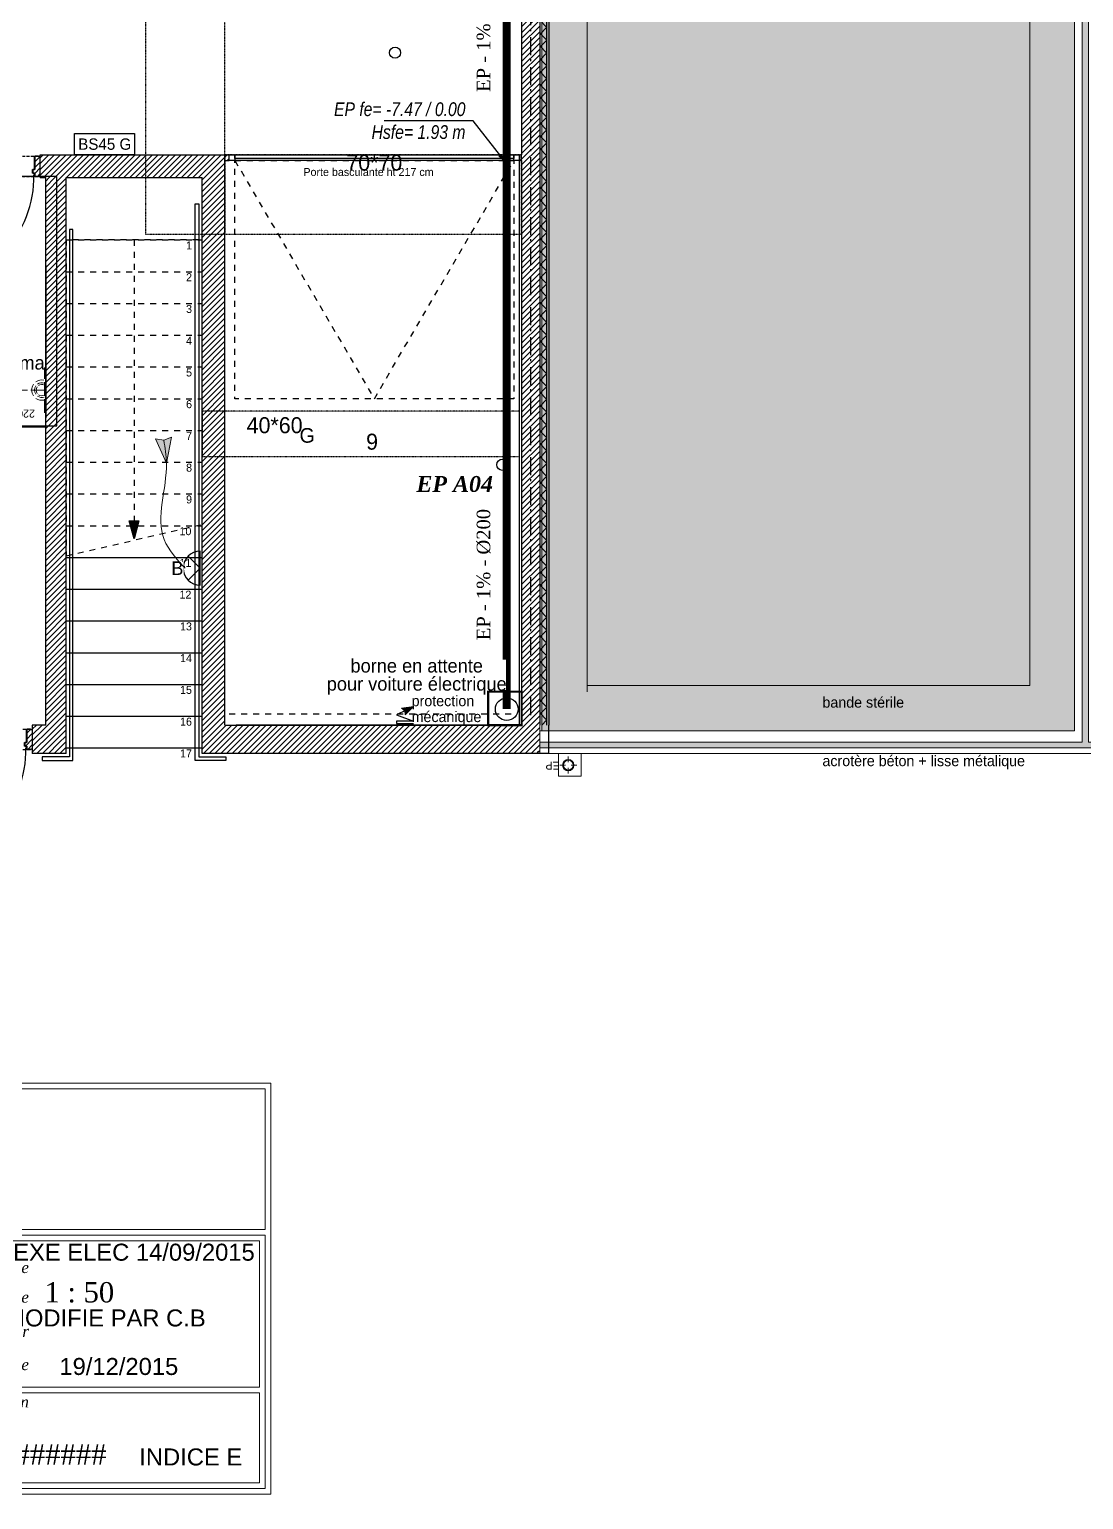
# Model space of a CAD drawing. Header units: centimetres. Extents: x 2191 to 12545, y -680 to 18662.
# Drawn here: x 6549 to 7479, y 7402 to 8699 of the extents above; entities that cross this region are included whole.
import ezdxf

# ---------------------------------------------------------------- set-up
doc = ezdxf.new("R2010")
doc.units = ezdxf.units.CM
for name, pattern in [('ACAD_ISO02W100', [15, 12, -3]), ('prlm_ep', [2.5, 1.25, -0.25, 0.25, -0.25, 0.25, -0.25]), ('Style de ligne -1', [0.41664, 0.20828, -0.20836]), ('Style de ligne -13', [0.147638, 0.098425, -0.049213]), ('Style de ligne -5', [0.20828, 0.069425, -0.138855]), ('Style de ligne -6', [1.04164, 0.625, -0.20828, 0.06943, -0.13893]), ('VW-01', [0.41656, 0.20828, -0.20828])]:
    doc.linetypes.add(name, pattern=pattern)
for name, color, linetype, lineweight in [('B BATI-structure', 40, 'VW-01', 30), ('prlm-ELEC-CFO', 1, 'Continuous', 25), ('prlm-ELEC-SSI', 6, 'Continuous', 25), ('prlm-ZCARTOUCHE', 181, 'Continuous', 13)]:
    doc.layers.add(name, color=color, linetype=linetype, lineweight=lineweight)
for name, color, linetype in [('B GÈnÈral_Hatch', 252, 'Continuous'), ('B Général', 252, 'Continuous'), ('C ANNOTATIONS-axes horizontaux', 252, 'Style de ligne -1'), ('C ANNOTATIONS-niveaux', 252, 'Continuous'), ('C ANNOTATIONS-PMR', 252, 'Style de ligne -5'), ('C ANNOTATIONS-prestations', 252, 'Continuous'), ('prlm-EAU-EP', 141, 'Continuous'), ('prlm-EAU-EPEXT', 145, 'Continuous'), ('prlm-MOD', 64, 'Continuous')]:
    doc.layers.add(name, color=color, linetype=linetype)
doc.styles.add('Arial', font='arial.ttf')
doc.styles.add('Eurostile', font='Eurosti.TTF')
doc.styles.add('Eurostile (italic)', font='Eurostib.TTF')
doc.styles.add('prlm-eau-ep', font='timesbi.ttf', dxfattribs={"height": 18})
doc.styles.add('prlm-eau-euev', font='pala.ttf', dxfattribs={"height": 18})
doc.styles.add('prlm-elec-cfo', font='comic.ttf', dxfattribs={"height": 12})
doc.styles.add('prlm-georgia', font='georgia.ttf', dxfattribs={"height": 1.8})
doc.styles.add('prlm-verdana', font='verdana.ttf', dxfattribs={"height": 0.9})
doc.styles.get("Standard").update_dxf_attribs({"font": 'isocp.shx', "height": 15})
doc.dimstyles.new('ISO-25', dxfattribs={"dimtxt": 2.5, "dimasz": 2.5, "dimexe": 1.25, "dimexo": 0.625, "dimtad": 1, "dimtxsty": 'Standard', "dimcen": 2.5, "dimadec": 0, "dimazin": 0, "dimtfac": 1, "dimtmove": 0, "dimatfit": 3, "dimfxl": 1, "dimarcsym": 0})
pattern_1 = [(45, (-631.0246, 4809.0234), (2.4253472, -2.6458333), [])]
pattern_2 = [(45, (0, 0), (2.42535, -2.64583), [])]

# ---------------------------------------------------------------- blocks, each defined once
blk = doc.blocks.new('Groupe-149-1')
at = {"layer": 'B GÈnÈral_Hatch', "linetype": 'Continuous', "lineweight": 0}
h = blk.add_hatch(color=7, dxfattribs=at)
h.paths.add_polyline_path([(8102.5, 3271.4), (7632.5, 3271.4), (7632.5, 4893.4), (8102.5, 4893.4)])
h.paths.add_polyline_path([(7672.5, 3311.4), (8062.9, 3311.4), (8062.9, 4807.5), (7672.5, 4807.5), (7672.5, 3305.9)])
at = {"layer": 'B GÈnÈral_Hatch', "linetype": 'Continuous', "lineweight": 5}
h = blk.add_hatch(dxfattribs=at)
h.set_pattern_fill('H_BETON', style=0, pattern_type=2)
h.set_pattern_definition([(-142.125, (18.52, 3.53), (43.7117, -46.2287), [20.1116, -70.00223]), (-46.603, (18.52, 3.53), (74.8986, 50.10696), [10.1363, -53.48606]), (-168.1342, (25.97, -3.92), (43.22876, -46.14675), [23.8315, -66.28233]), (-45, (74.487, 21.94), (26.14722, 36.694), [3.74198, -41.31494]), (28.99596, (32.19, 40.13), (42.29579, -18.18976), [4.24987, -37.59605]), (-23.1986, (33.07, 39.688), (10.64927, 43.78035), [6.71663, -38.34028]), (-45.27307, (35.91, 42.19), (26.3218, 36.56896), [6.6235, -39.4178]), (-170.5377, (0, 0), (58.6455, -170.4193), [10.729, -169.4987]), (-107.3538, (-22.49, 19.844), (44.63721, -6.13557), [7.39208, -37.66483]), (-54.46244, (-22.49, 19.844), (45.86113, -6.17366), [7.58682, -37.4701]), (179.84497, (-18.991, 13.656), (41.80673, -21.85841), [5.26239, -34.29632])])
h.paths.add_polyline_path([(7672.5, 4807.5), (8062.9, 4807.5), (8062.9, 3311.4), (7672.5, 3311.4)])
at = {"layer": 'B Général', "color": 7, "linetype": 'Continuous', "lineweight": 20, "flags": 128}
for points in [[(8102.5, 3271.4), (7632.5, 3271.4), (7632.5, 4893.4), (8102.5, 4893.4)], [(7672.5, 3311.4), (8062.9, 3311.4), (8062.9, 4807.5), (7672.5, 4807.5), (7672.5, 3305.9)]]:
    blk.add_lwpolyline(points, close=True, dxfattribs=at)
at = {"layer": 'B Général', "color": 7, "linetype": 'Continuous', "lineweight": 5, "flags": 128}
blk.add_lwpolyline([(7672.5, 4807.5), (8062.9, 4807.5), (8062.9, 3311.4), (7672.5, 3311.4)], close=True, dxfattribs=at)
blk = doc.blocks.new('EP')
at = {"layer": 'B GÈnÈral_Hatch', "linetype": 'Continuous', "lineweight": 0}
h = blk.add_hatch(color=7, dxfattribs=at)
edge = h.paths.add_edge_path()
edge.add_arc((0, 0), 5, 0, 180, ccw=False)
edge.add_arc((0, 0), 5, 180, 360, ccw=False)
edge = h.paths.add_edge_path()
edge.add_arc((0, 0), 4.33, 0, 180, ccw=False)
edge.add_arc((0, 0), 4.33, 180, 360, ccw=False)
at = {"layer": 'B Général', "color": 7, "linetype": 'Continuous', "lineweight": 5}
for p, q in [((-7.5, 0), (-2.5, 0)), ((0, 7.5), (0, 2.5)), ((7.5, 0), (2.5, 0)), ((0, -7.5), (0, -2.5))]:
    blk.add_line(p, q, dxfattribs=at)
at = {"layer": 'B Général', "color": 7, "linetype": 'Continuous', "lineweight": 5, "flags": 128}
for points in [[(-5, 0, -1), (5, 0, -1)], [(-4.3, 0, -1), (4.3, 0, -1)]]:
    blk.add_lwpolyline(points, format="xyb", close=True, dxfattribs=at)
at = {"layer": 'C ANNOTATIONS-prestations', "insert": (7.5, 4), "char_height": 7.06, "attachment_point": 1, "line_spacing_factor": 0.894142, "style": 'Eurostile'}
blk.add_mtext('EP', dxfattribs=at)
blk = doc.blocks.new('A 70.Rectangle 220.120 PMR')
at = {"layer": 'B Général', "linetype": 'VW-01', "ltscale": 645.16, "flags": 128}
blk.add_lwpolyline([(-60, 110), (60, 110), (60, -110), (-60, -110)], close=True, dxfattribs=at)
at = {"layer": 'B Général', "ltscale": 25.4, "insert": (-20.6, 98.1), "char_height": 7.059, "attachment_point": 5, "line_spacing_factor": 0.894142, "style": 'Eurostile (italic)'}
blk.add_mtext('220x120 PMR', dxfattribs=at)
blk = doc.blocks.new('A 70.Porte basculante ht200cm')
at = {"layer": 'B Général', "linetype": 'Style de ligne -1', "ltscale": 25.4}
for p, q in [((-123, -2.5), (0, -212.5)), ((0, -212.5), (123, -2.5))]:
    blk.add_line(p, q, dxfattribs=at)
at = {"layer": 'B Général', "linetype": 'Continuous', "flags": 128}
for points in [[(-128, 2.5), (128, 2.5), (128, -2.5), (-128, -2.5)], [(-123, 2.5), (123, 2.5), (123, -0.5), (-123, -0.5)]]:
    blk.add_lwpolyline(points, close=True, dxfattribs=at)
at = {"layer": 'B Général', "flags": 128}
for points in [[(-128, 2.5), (-123, 2.5), (-123, -2.5), (-128, -2.5)], [(123, 2.5), (128, 2.5), (128, -2.5), (123, -2.5)]]:
    blk.add_lwpolyline(points, close=True, dxfattribs=at)
at = {"layer": 'B Général', "linetype": 'Style de ligne -1', "ltscale": 25.4, "flags": 128}
blk.add_lwpolyline([(-123, -2.5), (123, -2.5), (123, -212.5), (-123, -212.5)], close=True, dxfattribs=at)
at = {"layer": 'B Général', "insert": (-66, -238.4), "char_height": 12.9, "attachment_point": 1, "line_spacing_factor": 0.894142, "style": 'Eurostile'}
blk.add_mtext('G', dxfattribs=at)
at = {"layer": 'C ANNOTATIONS-prestations', "insert": (-62.6, -9), "char_height": 7.059, "attachment_point": 1, "line_spacing_factor": 0.894142, "style": 'Eurostile'}
blk.add_mtext('Porte basculante ht 217 cm', dxfattribs=at)
blk = doc.blocks.new('A 70.Groupe-2-1')
at = {"layer": 'B GÈnÈral_Hatch', "linetype": 'Continuous'}
blk.add_hatch(color=250, dxfattribs=at).paths.add_polyline_path([(7276.7, 3456.6), (7272.5, 3440.7), (7268.2, 3456.6)])
at = {"layer": 'B Général', "linetype": 'VW-01', "ltscale": 25.4}
for p, q in [((7212.5, 3704.4), (7332.5, 3704.4)), ((7272.5, 3704.4), (7272.5, 3440.7)), ((7212.5, 3676.4), (7332.5, 3676.4)), ((7212.5, 3648.4), (7332.5, 3648.4)), ((7212.5, 3620.4), (7332.5, 3620.4)), ((7212.5, 3592.4), (7332.5, 3592.4)), ((7212.5, 3564.4), (7332.5, 3564.4)), ((7212.5, 3536.4), (7332.5, 3536.4)), ((7212.5, 3508.4), (7332.5, 3508.4)), ((7212.5, 3480.4), (7332.5, 3480.4)), ((7212.5, 3425.7), (7332.5, 3453.6)), ((7212.5, 3452.4), (7332.5, 3452.4))]:
    blk.add_line(p, q, dxfattribs=at)
at = {"layer": 'B Général', "linetype": 'Continuous'}
for p, q in [((7212.5, 3424.4), (7332.5, 3424.4)), ((7212.5, 3396.4), (7332.5, 3396.4)), ((7212.5, 3368.4), (7332.5, 3368.4)), ((7212.5, 3340.4), (7332.5, 3340.4)), ((7212.5, 3312.4), (7332.5, 3312.4)), ((7212.5, 3284.4), (7332.5, 3284.4)), ((7212.5, 3256.4), (7332.5, 3256.4))]:
    blk.add_line(p, q, dxfattribs=at)
at = {"layer": 'B Général', "linetype": 'Continuous', "flags": 128}
for points in [[(7353.5, 3248.4), (7353.5, 3245.4), (7326.5, 3245.4), (7326.5, 3254.4), (7326.5, 3254.4), (7326.5, 3736.4), (7329.5, 3736.4), (7329.5, 3248.4)], [(7191.5, 3248.4), (7191.5, 3245.4), (7218.5, 3245.4), (7218.5, 3254.4), (7218.5, 3254.4), (7218.4, 3713.6), (7215.5, 3713.6), (7215.5, 3248.4)], [(7276.7, 3456.6), (7272.5, 3440.7), (7268.2, 3456.6)]]:
    blk.add_lwpolyline(points, close=True, dxfattribs=at)
at = {"layer": 'B Général', "linetype": 'VW-01', "ltscale": 25.4, "flags": 128}
blk.add_lwpolyline([(7332.5, 3453.6), (7332.5, 3704.4), (7212.5, 3704.4), (7212.5, 3425.7)], dxfattribs=at)
at = {"layer": 'C ANNOTATIONS-prestations', "char_height": 7.06, "attachment_point": 2, "line_spacing_factor": 0.894142, "style": 'Eurostile'}
for s, insert in [('1', (7321, 3703.1)), ('2', (7321, 3675.1)), ('3', (7321, 3647.1)), ('4', (7321, 3619.1)), ('5', (7321, 3591.1)), ('6', (7321, 3563.1)), ('7', (7321, 3535.1)), ('8', (7321, 3507.1)), ('9', (7321, 3479.1)), ('10', (7317.8, 3451.1)), ('11', (7317.8, 3423.1)), ('12', (7317.8, 3395.1)), ('13', (7318.3, 3367.1)), ('14', (7318.3, 3339.1)), ('15', (7318.3, 3311.1)), ('16', (7318.3, 3283.1)), ('17', (7318.3, 3255.1))]:
    blk.add_mtext(s, dxfattribs=dict(at, insert=insert))
blk = doc.blocks.new('A 70.Parking Spaces-6')
at = {"layer": 'B Général', "linetype": 'Continuous'}
for p, q in [((0, 0), (0, 500)), ((260, 0), (260, 500)), ((0, 0), (260, 0))]:
    blk.add_line(p, q, dxfattribs=at)
at = {"layer": 'B Général', "insert": (130, 250), "char_height": 14.1, "attachment_point": 5, "line_spacing_factor": 0.894142, "style": 'Eurostile'}
blk.add_mtext('9', dxfattribs=at)
blk = doc.blocks.new('A 70.PP 93_204 PF1_2h mur20')
at = {"layer": 'B GÈnÈral_Hatch', "linetype": 'Continuous'}
h = blk.add_hatch(dxfattribs=at)
h.set_pattern_fill('50_BETON', color=256, style=0, pattern_type=2)
h.set_pattern_definition(pattern_2)
edge = h.paths.add_edge_path()
edge.add_line((-51.6, -9), (-50.9, -8.4))
edge.add_line((-50.9, -8.4), (-50.9, -8.4))
edge.add_arc((-50.8, -8.5), 0.2, 48.9909, 131.0091, ccw=False)
edge.add_line((-50.7, -8.4), (-50.7, -8.4))
edge.add_line((-50.7, -8.4), (-50.1, -8.9))
edge.add_line((-50.1, -8.9), (-50.1, -8.9))
edge.add_arc((-50.1, -8.8), 0.05, 228.9909, 270)
edge.add_line((-50.1, -8.9), (-50.1, -8.9))
edge.add_line((-50.1, -8.9), (-46.7, -8.9))
edge.add_line((-46.7, -8.9), (-46.7, -8.9))
edge.add_arc((-46.7, -8.8), 0.0435, 270, 360)
edge.add_line((-46.7, -8.8), (-46.7, 2.7))
edge.add_arc((-46.5, 2.7), 0.174, 90, 180, ccw=False)
edge.add_line((-46.5, 2.9), (-46.5, 2.9))
edge.add_line((-46.5, 2.9), (-44.9, 2.9))
edge.add_line((-44.9, 2.9), (-44.9, 2.9))
edge.add_arc((-44.9, 2.9), 0.0435, 270, 360)
edge.add_line((-44.9, 2.9), (-44.9, 6))
edge.add_arc((-44.9, 6), 0.0435, 0, 90)
edge.add_line((-44.9, 6), (-44.9, 6))
edge.add_line((-44.9, 6), (-46.5, 6))
edge.add_line((-46.5, 6), (-46.5, 6))
edge.add_arc((-46.5, 6.2), 0.174, 180, 270, ccw=False)
edge.add_line((-46.7, 6.2), (-46.7, 8.8))
edge.add_arc((-46.7, 8.8), 0.0435, 0, 90)
edge.add_line((-46.7, 8.9), (-46.7, 8.9))
edge.add_line((-46.7, 8.9), (-50.1, 8.9))
edge.add_line((-50.1, 8.9), (-50.1, 8.9))
edge.add_arc((-50.1, 8.8), 0.05, 90, 131.0091)
edge.add_line((-50.1, 8.9), (-50.1, 8.9))
edge.add_line((-50.1, 8.9), (-50.7, 8.4))
edge.add_line((-50.7, 8.4), (-50.7, 8.4))
edge.add_arc((-50.8, 8.5), 0.2, 233.0967, 311.0091, ccw=False)
edge.add_line((-50.9, 8.4), (-50.9, 8.4))
edge.add_line((-50.9, 8.4), (-51.4, 8.8))
edge.add_line((-51.4, 8.8), (-51.4, 8.8))
edge.add_line((-51.4, 8.8), (-51.6, 9))
edge.add_line((-51.6, 9), (-51.6, -9))
h = blk.add_hatch(dxfattribs=at)
h.set_pattern_fill('50_BETON', color=256, style=0, pattern_type=2)
h.set_pattern_definition(pattern_2)
edge = h.paths.add_edge_path()
edge.add_line((51.6, -9), (50.9, -8.4))
edge.add_line((50.9, -8.4), (50.9, -8.4))
edge.add_arc((50.8, -8.5), 0.2, 48.9909, 131.0091)
edge.add_line((50.7, -8.4), (50.7, -8.4))
edge.add_line((50.7, -8.4), (50.1, -8.9))
edge.add_line((50.1, -8.9), (50.1, -8.9))
edge.add_arc((50.1, -8.8), 0.05, 270, 311.0091, ccw=False)
edge.add_line((50.1, -8.9), (50.1, -8.9))
edge.add_line((50.1, -8.9), (46.7, -8.9))
edge.add_line((46.7, -8.9), (46.7, -8.9))
edge.add_arc((46.7, -8.8), 0.0435, 180, 270, ccw=False)
edge.add_line((46.7, -8.8), (46.7, 2.7))
edge.add_arc((46.5, 2.7), 0.174, 0, 90)
edge.add_line((46.5, 2.9), (46.5, 2.9))
edge.add_line((46.5, 2.9), (44.9, 2.9))
edge.add_line((44.9, 2.9), (44.9, 2.9))
edge.add_arc((44.9, 2.9), 0.0435, 180, 270, ccw=False)
edge.add_line((44.9, 2.9), (44.9, 6))
edge.add_arc((44.9, 6), 0.0435, 90, 180, ccw=False)
edge.add_line((44.9, 6), (44.9, 6))
edge.add_line((44.9, 6), (46.5, 6))
edge.add_line((46.5, 6), (46.5, 6))
edge.add_arc((46.5, 6.2), 0.174, 270, 360)
edge.add_line((46.7, 6.2), (46.7, 8.8))
edge.add_arc((46.7, 8.8), 0.0435, 90, 180, ccw=False)
edge.add_line((46.7, 8.9), (46.7, 8.9))
edge.add_line((46.7, 8.9), (50.1, 8.9))
edge.add_line((50.1, 8.9), (50.1, 8.9))
edge.add_arc((50.1, 8.8), 0.05, 48.9909, 90, ccw=False)
edge.add_line((50.1, 8.9), (50.1, 8.9))
edge.add_line((50.1, 8.9), (50.7, 8.4))
edge.add_line((50.7, 8.4), (50.7, 8.4))
edge.add_arc((50.8, 8.5), 0.2, 228.9909, 306.9033)
edge.add_line((50.9, 8.4), (50.9, 8.4))
edge.add_line((50.9, 8.4), (51.4, 8.8))
edge.add_line((51.4, 8.8), (51.4, 8.8))
edge.add_line((51.4, 8.8), (51.6, 9))
edge.add_line((51.6, 9), (51.6, -9))
at = {"layer": 'B Général', "linetype": 'Style de ligne -13', "ltscale": 25.4}
for p, q in [((46.7, 9), (-46.7, 9)), ((46.7, -9), (-46.7, -9))]:
    blk.add_line(p, q, dxfattribs=at)
at = {"layer": 'B Général', "linetype": 'Continuous', "flags": 128}
for points in [[(45, 12), (48.5, 12), (48.5, 10), (50, 10), (50, 106), (48.5, 106), (48.5, 104), (45, 104)], [(0, -20.5), (-14, -41.9), (14, -41.9)]]:
    blk.add_lwpolyline(points, close=True, dxfattribs=at)
for points in [[(-46.5, 8.8), (-46.5, 6.2, 0.414214), (-46.5, 6.1), (-46.5, 6.1), (-44.9, 6.1), (-44.9, 6.1, -0.414214), (-44.7, 6), (-44.7, 2.9, -0.414214), (-44.9, 2.7), (-44.9, 2.7), (-46.5, 2.7), (-46.5, 2.7, 0.414214), (-46.5, 2.7), (-46.5, -8.8, -0.414214), (-46.7, -9), (-46.7, -9), (-50.1, -9), (-50.1, -9, -0.18087), (-50.2, -9), (-50.2, -8.9), (-50.8, -8.5), (-50.8, -8.5, 0.373975), (-50.8, -8.5), (-50.8, -8.5), (-51.5, -9), (-51.6, -9), (-50.9, -8.4), (-50.9, -8.4, -0.373975), (-50.7, -8.4), (-50.7, -8.4), (-50.1, -8.9), (-50.1, -8.9, 0.18087), (-50.1, -8.9), (-50.1, -8.9), (-46.7, -8.9), (-46.7, -8.9, 0.414214), (-46.7, -8.8), (-46.7, 2.7, -0.414214), (-46.5, 2.9), (-46.5, 2.9), (-44.9, 2.9), (-44.9, 2.9, 0.414214), (-44.9, 2.9), (-44.9, 6, 0.414214), (-44.9, 6), (-44.9, 6), (-46.5, 6), (-46.5, 6, -0.414214), (-46.7, 6.2), (-46.7, 8.8, 0.414214), (-46.7, 8.9), (-46.7, 8.9), (-50.1, 8.9), (-50.1, 8.9, 0.18087), (-50.1, 8.9), (-50.1, 8.9), (-50.7, 8.4), (-50.7, 8.4, -0.353689), (-50.9, 8.4), (-50.9, 8.4), (-51.4, 8.8), (-51.4, 8.8), (-51.6, 9), (-51.5, 9), (-50.9, 8.5, 0.385556), (-50.8, 8.5), (-50.8, 8.5), (-50.2, 8.9), (-50.2, 9, -0.18087), (-50.1, 9), (-50.1, 9), (-46.7, 9), (-46.7, 9, -0.414214)], [(46.5, 8.8), (46.5, 6.2, -0.414214), (46.5, 6.1), (46.5, 6.1), (44.9, 6.1), (44.9, 6.1, 0.414214), (44.7, 6), (44.7, 2.9, 0.414214), (44.9, 2.7), (44.9, 2.7), (46.5, 2.7), (46.5, 2.7, -0.414214), (46.5, 2.7), (46.5, -8.8, 0.414214), (46.7, -9), (46.7, -9), (50.1, -9), (50.1, -9, 0.18087), (50.2, -9), (50.2, -8.9), (50.8, -8.5), (50.8, -8.5, -0.373975), (50.8, -8.5), (50.8, -8.5), (51.5, -9), (51.6, -9), (50.9, -8.4), (50.9, -8.4, 0.373975), (50.7, -8.4), (50.7, -8.4), (50.1, -8.9), (50.1, -8.9, -0.18087), (50.1, -8.9), (50.1, -8.9), (46.7, -8.9), (46.7, -8.9, -0.414214), (46.7, -8.8), (46.7, 2.7, 0.414214), (46.5, 2.9), (46.5, 2.9), (44.9, 2.9), (44.9, 2.9, -0.414214), (44.9, 2.9), (44.9, 6, -0.414214), (44.9, 6), (44.9, 6), (46.5, 6), (46.5, 6, 0.414214), (46.7, 6.2), (46.7, 8.8, -0.414214), (46.7, 8.9), (46.7, 8.9), (50.1, 8.9), (50.1, 8.9, -0.18087), (50.1, 8.9), (50.1, 8.9), (50.7, 8.4), (50.7, 8.4, 0.353689), (50.9, 8.4), (50.9, 8.4), (51.4, 8.8), (51.4, 8.8), (51.6, 9), (51.5, 9), (50.9, 8.5, -0.385556), (50.8, 8.5), (50.8, 8.5), (50.2, 8.9), (50.2, 9, 0.18087), (50.1, 9), (50.1, 9), (46.7, 9), (46.7, 9, 0.414214)]]:
    blk.add_lwpolyline(points, format="xyb", close=True, dxfattribs=at)
at = {"layer": 'B Général', "linetype": 'Continuous'}
blk.add_circle((48.5, 9.5), 0.5, dxfattribs=at)
blk.add_arc((48.5, 9.5), 94.5, 90, 181.2323, dxfattribs=at)
at = {"layer": 'C ANNOTATIONS-prestations', "insert": (25.2, 12.2), "char_height": 7.06, "attachment_point": 1, "rotation": 90, "line_spacing_factor": 0.894142, "style": 'Eurostile'}
blk.add_mtext('PP 93*204\\PPF 1/2h\\P', dxfattribs=at)
blk = doc.blocks.new('A 70.Groupe-13-1')
at = {"layer": 'B Général', "flags": 128}
for points in [[(7017.6, 3317.8), (7056.5, 3317.8), (7056.5, 3276.4), (7017.6, 3276.4)], [(7585, 3306), (7614.5, 3306), (7614.5, 3276.4), (7585, 3276.4)]]:
    blk.add_lwpolyline(points, close=True, dxfattribs=at)
at = {"layer": 'C ANNOTATIONS-prestations', "char_height": 9.41, "attachment_point": 1, "line_spacing_factor": 0.894142, "style": 'Eurostile'}
for insert in [(6949.9, 3302.6), (7517.4, 3302.6)]:
    blk.add_mtext('protection\\Pmécanique ', dxfattribs=dict(at, insert=insert))
blk = doc.blocks.new('xi.ep')
at = {"layer": 'prlm-EAU-EP', "color": 0, "linetype": 'ByBlock', "lineweight": -2}
blk.add_circle((0, 0), 5, dxfattribs=at)
blk = doc.blocks.new('xi.epext')
at = {"layer": 'prlm-EAU-EPEXT', "color": 0, "linetype": 'ByBlock', "lineweight": -2}
blk.add_circle((0, 0), 5, dxfattribs=at)
blk = doc.blocks.new('xi.alim')
at = {"layer": 'prlm-ELEC-CFO', "lineweight": 5}
blk.add_hatch(color=0, dxfattribs=at).paths.add_polyline_path([(-3, 6), (-0.1, 3.7), (0, 0), (7.5, 7.5)])
at = {"layer": 'prlm-ELEC-CFO', "color": 0}
blk.add_lwpolyline([(1, 4.2), (-7.5, 0), (7.5, -5.5), (-7.5, -5.5), (-7.5, -7.5), (7.5, -7.5)], dxfattribs=at)
at = {"layer": 'prlm-ELEC-CFO', "color": 0, "lineweight": 5, "flags": 128}
blk.add_lwpolyline([(-3, 6), (-0.1, 3.7), (0, 0), (7.5, 7.5)], close=True, dxfattribs=at)
blk = doc.blocks.new('xi.dma')
at = {"layer": 'prlm-ELEC-CFO', "color": 0, "linetype": 'ACAD_ISO02W100', "lineweight": 5, "flags": 128}
for points in [[(0, 0), (0, 35)], [(-20, 0), (20, 0)]]:
    blk.add_lwpolyline(points, dxfattribs=at)
at = {"layer": 'prlm-ELEC-CFO', "color": 0, "linetype": 'ByBlock', "lineweight": 5}
for radius, start, end in [(9, 145, 191.803), (6.5, 145, 199.0387), (9, 55, 125), (5, 145, 207.3745), (6.5, 55, 125), (5, 55, 125), (5, 332.6255, 35), (6.5, 340.9613, 35), (9, 348.197, 35)]:
    blk.add_arc((0, 2.4), radius, start, end, dxfattribs=at)
blk = doc.blocks.new('xi.lumb-app')
at = {"layer": 'prlm-ELEC-CFO', "color": 0, "linetype": 'ByBlock', "flags": 128}
blk.add_lwpolyline([(-15, 0), (15, 0, 1)], format="xyb", close=True, dxfattribs=at)
at = {"layer": 'prlm-ELEC-CFO', "color": 0, "linetype": 'ByBlock', "lineweight": -2, "flags": 128}
blk.add_lwpolyline([(10.6, 10.6), (0, 0), (-10.6, 10.6)], dxfattribs=at)
blk = doc.blocks.new('xi.fl')
at = {"layer": 'prlm-ELEC-CFO'}
blk.add_hatch(color=0, dxfattribs=at).paths.add_polyline_path([(20.4, 0), (-2, -7.2), (0, 0), (-2, 7.2)])
at = {"layer": 'prlm-ELEC-CFO', "color": 0, "lineweight": 5}
blk.add_lwpolyline([(20.4, 0), (-2, -7.2), (0, 0), (-2, 7.2)], close=True, dxfattribs=at)
blk = doc.blocks.new('xi.bs45g')
at = {"layer": 'prlm-ELEC-SSI', "color": 0, "linetype": 'ByBlock', "lineweight": -2}
blk.add_lwpolyline([(-26.5, 19), (26.5, 19), (26.5, 0), (-26.5, 0)], close=True, dxfattribs=at)
at = {"layer": 'prlm-ELEC-SSI', "color": 0, "linetype": 'ByBlock', "lineweight": -2, "insert": (0.1, 9.5), "char_height": 10, "width": 49.661, "attachment_point": 5, "style": 'prlm-elec-cfo', "bg_fill": 3, "box_fill_scale": 1, "bg_fill_color": 256, "bg_fill_transparency": 0}
blk.add_mtext('BS45 G', dxfattribs=at)
blk = doc.blocks.new('cartouche_BET')
at = {"layer": 'prlm-ZCARTOUCHE'}
blk.add_hatch(color=0, dxfattribs=at).paths.add_polyline_path([(10.04, 4.46), (10.1, 4.2), (10.05, 4), (6.22, 1.23), (11.06, 3), (11.21, 3.19), (11.22, 3.55), (9.47, 8.4), (9.27, 8.56), (9, 8.61), (7.57, 8.07), (7.5, 8.04)])
at = {"layer": 'prlm-ZCARTOUCHE', "color": 0}
blk.add_lwpolyline([(0, 10), (0, 0), (69, 0), (69, 10)], close=True, dxfattribs=at)
for points, const_width in [([(6.81, 8.43), (2.83, 5.7), (2.72, 5.42), (2.76, 5.14), (5.55, 1.19), (5.8, 1.08), (6.22, 1.23), (10.05, 4), (10.1, 4.2), (10.04, 4.46), (7.22, 8.43), (6.98, 8.51), (6.81, 8.43)], 0.18), ([(6.22, 1.23), (11.06, 3), (11.21, 3.19), (11.22, 3.55), (9.47, 8.4), (9.27, 8.56), (9, 8.61), (7.57, 8.07), (7.5, 8.04)], 0.09)]:
    blk.add_lwpolyline(points, dxfattribs=dict(at, const_width=const_width))
at = {"layer": 'prlm-ZCARTOUCHE', "color": 0, "attachment_point": 4, "line_spacing_factor": 0.8, "style": 'prlm-verdana'}
for s, insert, char_height, width in [('{\\fGeorgia|b0|i0|c0|p18;Prelem}', (13.95, 6.89), 4, 47.6343), ('tél: 04 78 68 94 77\\Pfax: {\\H0.92308x;04 78 85 55 01}   \\Pe-mail: contact {\\H0.7692x;@} prelem.com', (39.77, 3.41), 1.3, 31.0691), ('170, boulevard Stalingrad   ^J69451 LYON cedex 06', (13.98, 2.64), 1.3, 47.6343)]:
    blk.add_mtext(s, dxfattribs=dict(at, insert=insert, char_height=char_height, width=width))
blk = doc.blocks.new('$CTfon')
at = {"color": 0}
blk.add_wipeout([(-104.48, 36.98), (0.47, 36.98), (0.47, -0.48), (-104.48, -0.48)], dxfattribs=at).dxf.layer = 'prlm-ZCARTOUCHE'
at = {"layer": 'prlm-ZCARTOUCHE', "color": 0}
for points in [[(-104, 36.5), (0, 36.5), (0, 0), (-104, 0)], [(-103.5, 36), (-0.5, 36), (-0.5, 23.5), (-103.5, 23.5)], [(-103.5, 23), (-34.5, 23), (-34.5, 11), (-103.5, 11)], [(-34, 23), (-0.5, 23), (-0.5, 0.5), (-34, 0.5)], [(-1, 9.5), (-33.5, 9.5), (-33.5, 22.5), (-1, 22.5)], [(-1, 1), (-33.5, 1), (-33.5, 9), (-1, 9)]]:
    blk.add_lwpolyline(points, close=True, dxfattribs=at)
blk.add_blockref('cartouche_BET', (-103.5, 0.5), dxfattribs=at)
at = {"layer": 'prlm-ZCARTOUCHE', "color": 0, "linetype": 'ByBlock', "ltscale": 20, "char_height": 1, "attachment_point": 6}
for s, insert, width in [('{\\fGeorgia|b0|i1|c0|p18;Phase}', (-21.49, 20.13), 11), ('{\\fGeorgia|b0|i1|c0|p18;Échelle}', (-21.49, 17.5), 11), ('{\\fGeorgia|b0|i1|c0|p18;Imprimé par}', (-21.49, 14.31), 11), ('{\\fGeorgia|b0|i1|c0|p18;Date}', (-21.49, 11.51), 11), ('{\\fGeorgia|b0|i1|c0|p18;Référence du Plan}', (-21.49, 8.04), 12.8598)]:
    blk.add_mtext(s, dxfattribs=dict(at, insert=insert, width=width))
blk = doc.blocks.new('$CTsca')
at = {"layer": 'prlm-ZCARTOUCHE', "color": 0, "style": 'prlm-georgia', "flags": 8}
blk.add_attdef('CTSCA', (-18.77, 17.04), '', height=1.8, dxfattribs=at)

msp = doc.modelspace()

# ---------------------------------------------------------------- hatches: boundary and pattern name
at = {"layer": 'B GÈnÈral_Hatch', "linetype": 'Continuous', "lineweight": 0, "true_color": 0xaaaaaa}
msp.add_hatch(color=253, dxfattribs=at).paths.add_polyline_path([(7787.4, 8885), (7787.4, 8880), (7483.6, 8880), (7483.6, 8070.4), (7783.4, 8070.4), (7783.4, 8065.4), (6999.4, 8065.4), (6999.4, 8070.4), (7478.2, 8070.4), (7478.2, 9708.9), (7089.4, 9708.9), (7089.4, 9713.9), (7787.4, 9713.9), (7787.4, 9708.9), (7483.6, 9708.9), (7483.6, 8885)])
at = {"layer": 'B GÈnÈral_Hatch', "linetype": 'Continuous'}
h = msp.add_hatch(dxfattribs=at)
h.set_pattern_fill('02_ISOLANT', color=256, angle=90, style=0, pattern_type=2)
h.set_pattern_definition([(135, (-631.0246, 4809.0234), (-5.656854, -5.656854), []), (225, (-631.0246, 4809.0234), (-5.656854, 5.656854), [])])
h.paths.add_polyline_path([(6999.5, 8085.5), (7005.5, 8085.5), (7005.5, 9716.3), (6999.5, 9710.1)])
h = msp.add_hatch(dxfattribs=at)
h.set_pattern_fill('50_BETON', color=256, style=0, pattern_type=2)
h.set_pattern_definition(pattern_1)
h.paths.add_polyline_path([(6983.5, 8085.5), (6999.5, 8060.5), (6999.5, 9710.1), (6983.5, 9693.4)])
h = msp.add_hatch(dxfattribs=at)
h.set_pattern_fill('50_BETON', color=256, style=0, pattern_type=2)
h.set_pattern_definition(pattern_1)
h.paths.add_polyline_path([(6701.5, 8568.4), (6721.5, 8588.4), (6558.7, 8588.4), (6558.7, 8568.4)])
h = msp.add_hatch(dxfattribs=at)
h.set_pattern_fill('50_BETON', color=256, style=0, pattern_type=2)
h.set_pattern_definition(pattern_1)
h.paths.add_polyline_path([(6721.5, 8588.4), (6701.5, 8568.4), (6701.5, 8060.5), (6721.5, 8085.5)])
h = msp.add_hatch(dxfattribs=at)
h.set_pattern_fill('50_BETON', color=256, style=0, pattern_type=2)
h.set_pattern_definition(pattern_1)
h.paths.add_polyline_path([(6721.5, 8588.4), (6721.5, 8583.4), (6725.5, 8583.4), (6725.5, 8588.4)])
h = msp.add_hatch(dxfattribs=at)
h.set_pattern_fill('50_BETON', color=256, style=0, pattern_type=2)
h.set_pattern_definition(pattern_1)
h.paths.add_polyline_path([(6981.5, 8588.4), (6981.5, 8583.4), (6983.5, 8583.4), (6983.5, 8588.4)])
h = msp.add_hatch(dxfattribs=at)
h.set_pattern_fill('50_BETON', color=256, style=0, pattern_type=2)
h.set_pattern_definition(pattern_1)
h.paths.add_polyline_path([(6581.5, 8568.4), (6563.5, 8568.4), (6563.5, 8085.5), (6581.5, 8060.5)])
h = msp.add_hatch(dxfattribs=at)
h.set_pattern_fill('50_BETON', color=256, style=0, pattern_type=2)
h.set_pattern_definition(pattern_1)
h.paths.add_polyline_path([(6551.7, 8060.5), (6581.5, 8060.5), (6563.5, 8085.5), (6551.7, 8085.5)])
h = msp.add_hatch(dxfattribs=at)
h.set_pattern_fill('50_BETON', color=256, style=0, pattern_type=2)
h.set_pattern_definition(pattern_1)
h.paths.add_polyline_path([(6721.5, 8085.5), (6701.5, 8060.5), (6999.5, 8060.5), (6983.5, 8085.5)])

# ---------------------------------------------------------------- linework, layer by layer
at = {"layer": 'B BATI-structure', "flags": 128}
for points in [[(6721.5, 8518.4), (6721.5, 9258.4), (6651.5, 9258.4), (6651.5, 8518.4)], [(6983.5, 8518.4), (6983.5, 8588.4), (6721.5, 8588.4), (6721.5, 8518.4)], [(6701.5, 8322.4), (6981.5, 8322.4), (6981.5, 8362.4), (6701.5, 8362.4)]]:
    msp.add_lwpolyline(points, close=True, dxfattribs=at)
at = {"layer": 'B Général', "linetype": 'Continuous'}
for p, q in [((7005.5, 9716.3), (7005.5, 8085.5)), ((7005.5, 9716.3), (7005.5, 8085.5)), ((7007.5, 9718.4), (7007.5, 8085.5)), ((7007.5, 9718.4), (7007.5, 8085.5)), ((6999.5, 9710.1), (6999.5, 8085.5)), ((6983.5, 9693.4), (6983.5, 8588.4)), ((6558.7, 8588.4), (6721.5, 8588.4)), ((6558.7, 8568.4), (6558.7, 8588.4)), ((6721.5, 8588.4), (6725.5, 8588.4)), ((6721.5, 8583.4), (6721.5, 8588.4)), ((6721.5, 8085.5), (6721.5, 8588.4)), ((6721.5, 8588.4), (6983.5, 8588.4)), ((6725.5, 8583.4), (6725.5, 8588.4)), ((6981.5, 8588.4), (6983.5, 8588.4)), ((6981.5, 8583.4), (6981.5, 8588.4)), ((6721.5, 8583.4), (6725.5, 8583.4)), ((6981.5, 8583.4), (6983.5, 8583.4)), ((6983.5, 8583.4), (6983.5, 8085.5)), ((6558.7, 8568.4), (6563.5, 8568.4)), ((6563.5, 8085.5), (6563.5, 8568.4)), ((6581.5, 8568.4), (6701.5, 8568.4)), ((6581.5, 8060.5), (6581.5, 8568.4)), ((6701.5, 8060.5), (6701.5, 8568.4)), ((6551.7, 8085.5), (6551.7, 8060.5)), ((6563.5, 8085.5), (6551.7, 8085.5)), ((6983.5, 8085.5), (6731.5, 8085.5)), ((7007.5, 8060.5), (7007.5, 8085.5)), ((6581.5, 8060.5), (6551.7, 8060.5)), ((6999.5, 8060.5), (6701.5, 8060.5)), ((7007.5, 8060.5), (6999.5, 8060.5))]:
    msp.add_line(p, q, dxfattribs=at)
at = {"layer": 'B Général', "linetype": 'Continuous', "lineweight": 18}
for p, q in [((6999.5, 9710.1), (6999.5, 8085.5)), ((6983.5, 9693.4), (6983.5, 8085.5)), ((6558.7, 8588.4), (6721.5, 8588.4)), ((6721.5, 8588.4), (6725.5, 8588.4)), ((6721.5, 8085.5), (6721.5, 8588.4)), ((6981.5, 8588.4), (6983.5, 8588.4)), ((6721.5, 8583.4), (6725.5, 8583.4)), ((6981.5, 8583.4), (6983.5, 8583.4)), ((6558.7, 8568.4), (6563.5, 8568.4)), ((6563.5, 8085.5), (6563.5, 8568.4)), ((6581.5, 8568.4), (6701.5, 8568.4)), ((6581.5, 8060.5), (6581.5, 8568.4)), ((6701.5, 8060.5), (6701.5, 8568.4)), ((6563.5, 8085.5), (6551.7, 8085.5)), ((6983.5, 8085.5), (6731.5, 8085.5)), ((6999.5, 8085.5), (6999.5, 8060.5)), ((6581.5, 8060.5), (6551.7, 8060.5)), ((6999.5, 8060.5), (6701.5, 8060.5))]:
    msp.add_line(p, q, dxfattribs=at)
at = {"layer": 'B Général', "linetype": 'VW-01', "ltscale": 25.4}
msp.add_line((6725.5, 8095.4), (6975.5, 8095.4), dxfattribs=at)
at = {"layer": 'B Général', "color": 7, "linetype": 'Continuous', "lineweight": 5, "flags": 128}
for points in [[(7787.4, 8060.5), (6999.4, 8060.5), (6999.4, 8080.4), (7471.4, 8080.4), (7471.4, 9702.4), (7091.4, 9702.4), (7091.4, 9718.4), (7787.4, 9718.4), (7787.4, 9702.4), (7487.4, 9702.4), (7487.4, 8080.4), (7787.4, 8080.4)], [(7787.4, 8885), (7787.4, 8880), (7483.6, 8880), (7483.6, 8070.4), (7783.4, 8070.4), (7783.4, 8065.4), (6999.4, 8065.4), (6999.4, 8070.4), (7478.2, 8070.4), (7478.2, 9708.9), (7089.4, 9708.9), (7089.4, 9713.9), (7787.4, 9713.9), (7787.4, 9708.9), (7483.6, 9708.9), (7483.6, 8885)], [(7015.9, 8060.5), (7035.9, 8060.5), (7035.9, 8040.5), (7015.9, 8040.5)]]:
    msp.add_lwpolyline(points, close=True, dxfattribs=at)
at = {"layer": 'C ANNOTATIONS-axes horizontaux', "linetype": 'Style de ligne -6', "ltscale": 25.4}
msp.add_line((6991.5, 8094.4), (6991.5, 10629.4), dxfattribs=at)
at = {"layer": 'C ANNOTATIONS-niveaux', "linetype": 'Style de ligne -6', "ltscale": 25.4}
msp.add_line((6991.5, 8094.4), (6991.5, 10629.4), dxfattribs=at)
at = {"layer": 'prlm-EAU-EP', "linetype": 'prlm_ep', "ltscale": 20, "const_width": 7, "flags": 128}
msp.add_lwpolyline([(5557.6, 9737.7), (5615.3, 9737.7), (5615.3, 9666.6), (6970.3, 9666.6), (6970.3, 8099.6)], dxfattribs=at)
at = {"layer": 'prlm-EAU-EP'}
msp.add_circle((6970.3, 8099.6), 10, dxfattribs=at)
at = {"layer": 'prlm-ELEC-CFO', "ltscale": 25}
msp.add_circle((6871.8, 8678.6), 4.91, dxfattribs=at)
at = {"layer": 'prlm-MOD'}
msp.add_lwpolyline([(6453.4, 8569.4), (6453.4, 8349.4), (6573.4, 8349.4), (6573.4, 8569.4), (6453.4, 8569.4)], dxfattribs=at)
at = {"layer": 'prlm-MOD', "const_width": 2}
msp.add_lwpolyline([(6954, 8115), (6983.5, 8115), (6983.5, 8085.5), (6954, 8085.5)], close=True, dxfattribs=at)

# ---------------------------------------------------------------- block references
at = {"layer": 'B Général', "color": 7}
msp.add_blockref('Groupe-149-1', (-631.1, 4809), dxfattribs=at)
at = {"layer": 'B Général'}
for name, p, rotation in [('A 70.PP 93_204 PF1_2h mur20', (6507.1, 8578.4), 180), ('A 70.Parking Spaces-6', (6721.5, 8085.4), 359.999999997635), ('A 70.PP 93_204 PF1_2h mur20', (6500.1, 8073), 180)]:
    msp.add_blockref(name, p, dxfattribs=dict(at, rotation=rotation))
for name, p in [('A 70.Porte basculante ht200cm', (6853.5, 8585.9)), ('A 70.Groupe-2-1', (-631, 4809)), ('A 70.Groupe-13-1', (-631, 4809))]:
    msp.add_blockref(name, p, dxfattribs=at)
at = {"layer": 'B Général', "color": 7, "rotation": 180}
msp.add_blockref('EP', (7024.6, 8050.2), dxfattribs=at)
at = {"layer": 'C ANNOTATIONS-PMR', "ltscale": 25.4, "rotation": 180}
msp.add_blockref('A 70.Rectangle 220.120 PMR', (6503.5, 8458.4), dxfattribs=at)
at = {"layer": 'prlm-EAU-EP'}
msp.add_blockref('xi.ep', (6966.5, 8315.2), dxfattribs=at)
at = {"layer": 'prlm-EAU-EPEXT'}
msp.add_blockref('xi.epext', (6966.5, 8315.2), dxfattribs=at)
at = {"layer": 'prlm-ELEC-CFO'}
for name, p, rotation in [('xi.dma', (6562.5, 8381), 89.99999999999999), ('xi.fl', (6667.7, 8336.8), 276.4624342054332), ('xi.lumb-app', (6699.8, 8223.9), 90)]:
    msp.add_blockref(name, p, dxfattribs=dict(at, rotation=rotation))
msp.add_blockref('xi.alim', (6880.6, 8094.5), dxfattribs=at)
at = {"layer": 'prlm-ZCARTOUCHE', "xscale": 9.93531159235863, "yscale": 9.93531159235863, "zscale": 9.93531159235863}
msp.add_blockref('$CTfon', (6762.2, 7407.1), dxfattribs=at)

# ---------------------------------------------------------------- texts
at = {"layer": 'B BATI-structure', "char_height": 14.12, "width": 80.468, "attachment_point": 2, "rotation": 0, "line_spacing_factor": 0.894142, "style": 'Eurostile'}
for s, insert in [('70*70', (6853.5, 8588.7)), ('40*60', (6765.5, 8357.1))]:
    msp.add_mtext(s, dxfattribs=dict(at, insert=insert))
at = {"layer": 'C ANNOTATIONS-prestations', "char_height": 9.412, "width": 217.612, "attachment_point": 1, "line_spacing_factor": 0.894142, "style": 'Eurostile'}
for s, insert in [('bande stérile', (7248.9, 8110.3)), ('acrotère béton + lisse métalique', (7248.9, 8058.7))]:
    msp.add_mtext(s, dxfattribs=dict(at, insert=insert))
at = {"layer": 'prlm-EAU-EP', "char_height": 12, "width": 151.086, "attachment_point": 1, "rotation": 90, "style": 'prlm-eau-euev'}
for s, insert in [('EP - 1% - %%C160', (6943.8, 8644)), ('EP - 1% - %%C200', (6943.8, 8160.4))]:
    msp.add_mtext(s, dxfattribs=dict(at, insert=insert))
at = {"layer": 'prlm-EAU-EP', "insert": (6933.9, 8618.6), "char_height": 12.1, "width": 149.949, "attachment_point": 6, "style": 'prlm-eau-ep'}
msp.add_mtext('\\pxt15000;{\\fArial Narrow|b0|i1|c0|p34;EP fe= -7.47 / 0.00 Hsfe= 1.93 m}', dxfattribs=at)
at = {"layer": 'prlm-EAU-EP', "linetype": 'prlm_ep', "ltscale": 20, "insert": (6890.6, 8305.2), "char_height": 14, "width": 86.195, "attachment_point": 1, "style": 'prlm-eau-ep'}
msp.add_mtext('EP A04', dxfattribs=at)

# ---------------------------------------------------------------- leaders
at = {"layer": 'prlm-EAU-EP'}
msp.add_leader([(6970.3, 8580.5), (6940.8, 8618.6), (6862.2, 8618.6)], dimstyle='ISO-25', override={"dimasz": 10, "dimtad": 0}, dxfattribs=at)

# ---------------------------------------------------------------- next in the draw order: block references
at = {"layer": 'prlm-ELEC-SSI'}
msp.add_blockref('xi.bs45g', (6615.5, 8588.4), dxfattribs=at)
at = {"layer": 'prlm-ZCARTOUCHE', "xscale": 9.93531159235863, "yscale": 9.93531159235863, "zscale": 9.93531159235863}
msp.add_blockref('$CTsca', (6748.9, 7407), dxfattribs=at).add_auto_attribs({'CTSCA': '1 : 50'})

# ---------------------------------------------------------------- next in the draw order: texts
at = {"layer": 'prlm-ELEC-CFO', "lineweight": 20, "char_height": 12, "attachment_point": 2, "line_spacing_factor": 0.8, "style": 'prlm-elec-cfo', "bg_fill": 3, "box_fill_scale": 0.95, "bg_fill_color": 256, "bg_fill_transparency": 0}
for s, insert in [('dma', (6547, 8411.1)), ('B', (6679.7, 8229.9)), ('borne en attente \\Ppour voiture électrique', (6890.9, 8143.9))]:
    msp.add_mtext(s, dxfattribs=dict(at, insert=insert))
at = {"layer": 'prlm-ZCARTOUCHE', "color": 1, "lineweight": 30, "ltscale": 25, "style": 'Arial'}
msp.add_text('EXE ELEC 14/09/2015', height=15, dxfattribs=at).set_placement((6534.8, 7613.1))
at = {"layer": 'prlm-ZCARTOUCHE', "color": 1, "ltscale": 25, "style": 'Arial'}
msp.add_text('PLAN MODIFIE PAR C.B', height=15, dxfattribs=at).set_placement((6467.2, 7555.1))
at = {"layer": 'prlm-ZCARTOUCHE', "color": 1, "lineweight": 25, "style": 'Arial'}
msp.add_text('19/12/2015', height=15, dxfattribs=at).set_placement((6575.6, 7512.3))
at = {"layer": 'prlm-ZCARTOUCHE', "color": 1, "lineweight": 30, "style": 'Arial'}
msp.add_text('INDICE E', height=15, dxfattribs=at).set_placement((6646.1, 7432.5))
at = {"layer": 'prlm-ZCARTOUCHE', "insert": (6441.5, 7451.2), "char_height": 17.884, "attachment_point": 1, "style": 'prlm-georgia'}
msp.add_mtext('#############', dxfattribs=at)

# ---------------------------------------------------------------- next in the draw order: linework, layer by layer
at = {"layer": 'prlm-ELEC-CFO', "lineweight": 13}
msp.add_spline([(6686.5, 8223.9), (6668.1, 8249.1), (6670, 8316.6), (6667.7, 8336.8)], degree=3, dxfattribs=at)

doc.saveas('drawing.dxf')
